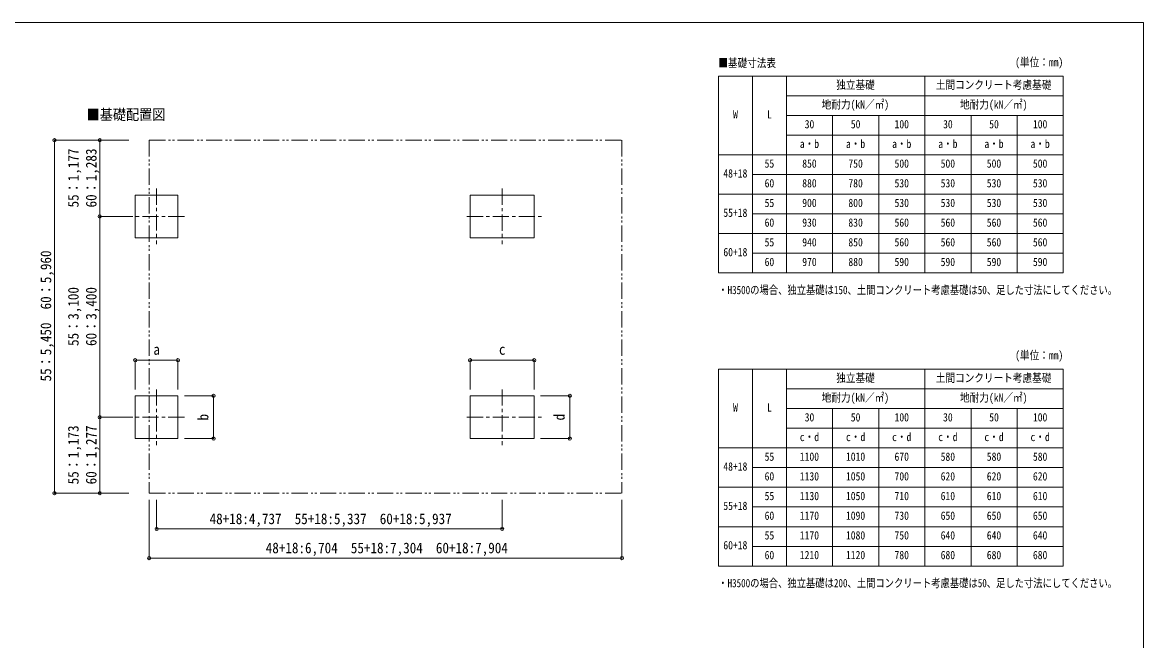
# Model space of a CAD drawing. Units: millimetres at full size, sheet at 1:50; details may follow other scales. Extents: x -14053 to 14053, y -9700 to 9700.
# Drawn here: x -3968 to 13347, y 157 to 9700 of the extents above; entities that cross this region are included whole.
import ezdxf
from ezdxf.enums import TextEntityAlignment as Align

# ---------------------------------------------------------------- set-up
doc = ezdxf.new("R2010")
doc.units = ezdxf.units.MM
doc.header["$LTSCALE"] = 50
doc.header["$PDMODE"] = 32
doc.header["$PDSIZE"] = 50
doc.linetypes.add('CHAIN1', pattern=[8, 5, -1, 1, -1])
doc.linetypes.add('DOUBLE_CHAIN1', pattern=[8.8, 5, -1, 0.6, -0.6, 0.6, -1])
for name, color, linetype, lineweight in [('0-D', 7, 'Continuous', 9), ('1-8', 6, 'Continuous', 9), ('1-A', 4, 'CHAIN1', 9), ('F-0', 7, 'Continuous', 9)]:
    doc.layers.add(name, color=color, linetype=linetype, lineweight=lineweight)
doc.layers.add('1-7', color=7, linetype='Continuous')
doc.styles.add('ＭＳ ゴシック', font='')
doc.styles.get('ＭＳ ゴシック').set_extended_font_data('MS Gothic')

msp = doc.modelspace()

# ---------------------------------------------------------------- linework, layer by layer
at = {"layer": '0-D'}
for p, q in [((6781.59, 8870.43), (12106.59, 8870.43)), ((6781.59, 8870.43), (6781.59, 5832.93)), ((7306.59, 8870.43), (7306.59, 5832.93)), ((7831.59, 8870.43), (7831.59, 5832.93)), ((9969.09, 8870.43), (9969.09, 5832.93)), ((12106.59, 8870.43), (12106.59, 5832.93)), ((7831.59, 8566.68), (12106.59, 8566.68)), ((7831.59, 8262.93), (12106.59, 8262.93)), ((8544.09, 8262.93), (8544.09, 5832.93)), ((9256.59, 8262.93), (9256.59, 5832.93)), ((10681.59, 8262.93), (10681.59, 5832.93)), ((11394.09, 8262.93), (11394.09, 5832.93)), ((7831.59, 7959.18), (12106.59, 7959.18)), ((6781.59, 7655.43), (12106.59, 7655.43)), ((7306.59, 7351.68), (12106.59, 7351.68)), ((6781.59, 7047.93), (12106.59, 7047.93)), ((7306.59, 6744.18), (12106.59, 6744.18)), ((6781.59, 6440.43), (12106.59, 6440.43)), ((7306.59, 6136.68), (12106.59, 6136.68)), ((6781.59, 5832.93), (12106.59, 5832.93)), ((6781.59, 4345.34), (12106.59, 4345.34)), ((6781.59, 4345.34), (6781.59, 1307.84)), ((7306.59, 4345.34), (7306.59, 1307.84)), ((7831.59, 4345.34), (7831.59, 1307.84)), ((9969.09, 4345.34), (9969.09, 1307.84)), ((12106.59, 4345.34), (12106.59, 1307.84)), ((7831.59, 4041.59), (12106.59, 4041.59)), ((7831.59, 3737.84), (12106.59, 3737.84)), ((8544.09, 3737.84), (8544.09, 1307.84)), ((9256.59, 3737.84), (9256.59, 1307.84)), ((10681.59, 3737.84), (10681.59, 1307.84)), ((11394.09, 3737.84), (11394.09, 1307.84)), ((7831.59, 3434.09), (12106.59, 3434.09)), ((6781.59, 3130.34), (12106.59, 3130.34)), ((7306.59, 2826.59), (12106.59, 2826.59)), ((6781.59, 2522.84), (12106.59, 2522.84)), ((7306.59, 2219.09), (12106.59, 2219.09)), ((6781.59, 1915.34), (12106.59, 1915.34)), ((7306.59, 1611.59), (12106.59, 1611.59)), ((6781.59, 1307.84), (12106.59, 1307.84))]:
    msp.add_line(p, q, dxfattribs=at)
at = {"layer": '1-8'}
for p, q in [((-3474.43, 7882.48), (-2324.43, 7882.48)), ((-3474.43, 7882.48), (-3474.43, 2432.45)), ((-2774.43, 6705.45), (-2324.43, 6705.45)), ((-2225.43, 4484.1), (-2225.43, 4034.1)), ((-2225.43, 4484.1), (-1565.43, 4484.1)), ((-1565.43, 4484.1), (-1565.43, 4034.1)), ((2946.07, 4484.1), (2946.07, 4034.1)), ((2946.07, 4484.1), (3936.07, 4484.1)), ((3936.07, 4484.1), (3936.07, 4034.1)), ((-1016.43, 3935.1), (-1466.43, 3935.1)), ((-1016.43, 3935.1), (-1016.43, 3275.05)), ((4485.07, 3935.1), (4035.07, 3935.1)), ((4485.07, 3935.1), (4485.07, 3275.05)), ((-2774.43, 3605.45), (-2324.43, 3605.45)), ((-1016.43, 3275.05), (-1466.43, 3275.05)), ((4485.07, 3275.05), (4035.07, 3275.05)), ((-3474.43, 2432.45), (-2324.43, 2432.45)), ((-2010.93, 1430.35), (-2010.93, 2329.99)), ((-1895.43, 1879.99), (-1895.43, 2329.99)), ((3441.07, 1879.99), (3441.07, 2329.99)), ((5291.07, 1430.35), (5291.07, 2329.99)), ((-1895.43, 1879.99), (3441.07, 1879.99)), ((-2010.93, 1430.35), (5291.07, 1430.35))]:
    msp.add_line(p, q, dxfattribs=at)
msp.add_lwpolyline([(-2774.43, 2432.45), (-2774.43, 3605.45), (-2774.43, 6705.45), (-2774.43, 7882.48)], dxfattribs=at)
for p in [(-3474.43, 7882.48), (-2774.43, 7882.48), (-2774.43, 6705.45), (-2225.43, 4484.1), (-1565.43, 4484.1), (2946.07, 4484.1), (3936.07, 4484.1), (-1016.43, 3935.1), (4485.07, 3935.1), (-2774.43, 3605.45), (-1016.43, 3275.05), (4485.07, 3275.05), (-3474.43, 2432.45), (-2774.43, 2432.45), (-1895.43, 1879.99), (3441.07, 1879.99), (-2010.93, 1430.35), (5291.07, 1430.35)]:
    msp.add_point(p, dxfattribs=at)
at = {"layer": '1-A', "color": 7, "linetype": 'DOUBLE_CHAIN1'}
for p, q in [((-2010.93, 7882.48), (-2010.93, 2432.45)), ((-2010.93, 2432.45), (5291.07, 2432.45))]:
    msp.add_line(p, q, dxfattribs=at)
at = {"layer": '1-A'}
for p, q in [((-1895.43, 7135.5), (-1895.43, 6275.45)), ((3441.07, 7135.1), (3441.07, 6275.05)), ((-1465.43, 6705.45), (-2325.43, 6705.45)), ((2896.07, 6705.05), (4086.07, 6705.05)), ((-1895.43, 4035.5), (-1895.43, 3175.45)), ((3441.07, 4035.1), (3441.07, 3175.05)), ((-1465.43, 3605.45), (-2325.43, 3605.45)), ((2896.07, 3605.05), (4086.07, 3605.05))]:
    msp.add_line(p, q, dxfattribs=at)
at = {"layer": '1-A', "linetype": 'Continuous'}
for p, q in [((2946.07, 6375.05), (2946.07, 7035.1)), ((2946.07, 3275.05), (2946.07, 3935.1))]:
    msp.add_line(p, q, dxfattribs=at)
at = {"layer": '1-A', "color": 7, "linetype": 'DOUBLE_CHAIN1'}
msp.add_lwpolyline([(-2010.93, 7882.48), (5291.07, 7882.48), (5291.07, 2432.45)], dxfattribs=at)
at = {"layer": '1-A', "linetype": 'Continuous'}
for points in [[(-1565.43, 6375.45), (-1565.43, 7035.5), (-2225.43, 7035.5), (-2225.43, 6375.45)], [(-1565.43, 3275.45), (-1565.43, 3935.5), (-2225.43, 3935.5), (-2225.43, 3275.45)]]:
    msp.add_lwpolyline(points, close=True, dxfattribs=at)
for points in [[(2946.07, 7035.1), (3936.07, 7035.1), (3936.07, 6375.05), (2946.07, 6375.05)], [(2946.07, 3935.1), (3936.07, 3935.1), (3936.07, 3275.05), (2946.07, 3275.05)]]:
    msp.add_lwpolyline(points, dxfattribs=at)
at = {"layer": 'F-0', "color": 5, "lineweight": 5}
for p, q in [((-14053.43, 9700), (13346.57, 9700)), ((13346.57, 9700), (13346.57, -9700))]:
    msp.add_line(p, q, dxfattribs=at)

# ---------------------------------------------------------------- texts
at = {"layer": '0-D', "style": 'ＭＳ ゴシック'}
for s, width, p in [('■基礎寸法表', 0.85, (6778.25, 8970.14)), ('(単位：mm)', 0.85, (11363.13, 8983.77)), ('独立基礎', 0.85, (8600.34, 8634.18)), ('土間コンクリート考慮基礎', 0.85, (10137.84, 8634.18)), ('地耐力(kN／㎡)', 0.85, (8375.34, 8330.43)), ('地耐力(kN／㎡)', 0.85, (10512.84, 8330.43)), ('W', 0.85, (7006.59, 8178.55)), ('L', 0.85, (7531.59, 8178.55)), ('30', 0.85, (8112.84, 8026.68)), ('50', 0.85, (8825.34, 8026.68)), ('100', 0.85, (9500.34, 8026.68)), ('30', 0.85, (10250.34, 8026.68)), ('50', 0.85, (10962.84, 8026.68)), ('100', 0.85, (11637.84, 8026.68)), ('a・b', 0.85, (8037.84, 7722.93)), ('a・b', 0.85, (8750.34, 7722.93)), ('a・b', 0.85, (9462.84, 7722.93)), ('a・b', 0.85, (10175.34, 7722.93)), ('a・b', 0.85, (10887.84, 7722.93)), ('a・b', 0.85, (11600.34, 7722.93)), ('55', 0.85, (7494.09, 7419.18)), ('850', 0.85, (8075.34, 7419.18)), ('750', 0.85, (8787.84, 7419.18)), ('500', 0.85, (9500.34, 7419.18)), ('500', 0.85, (10212.84, 7419.18)), ('500', 0.85, (10925.34, 7419.18)), ('500', 0.85, (11637.84, 7419.18)), ('48+18', 0.85, (6856.59, 7267.3)), ('60', 0.85, (7494.09, 7115.43)), ('880', 0.85, (8075.34, 7115.43)), ('780', 0.85, (8787.84, 7115.43)), ('530', 0.85, (9500.34, 7115.43)), ('530', 0.85, (10212.84, 7115.43)), ('530', 0.85, (10925.34, 7115.43)), ('530', 0.85, (11637.84, 7115.43)), ('55', 0.85, (7494.09, 6811.68)), ('900', 0.85, (8075.34, 6811.68)), ('800', 0.85, (8787.84, 6811.68)), ('530', 0.85, (9500.34, 6811.68)), ('530', 0.85, (10212.84, 6811.68)), ('530', 0.85, (10925.34, 6811.68)), ('530', 0.85, (11637.84, 6811.68)), ('55+18', 0.85, (6856.59, 6659.8)), ('60', 0.85, (7494.09, 6507.93)), ('930', 0.85, (8075.34, 6507.93)), ('830', 0.85, (8787.84, 6507.93)), ('560', 0.85, (9500.34, 6507.93)), ('560', 0.85, (10212.84, 6507.93)), ('560', 0.85, (10925.34, 6507.93)), ('560', 0.85, (11637.84, 6507.93)), ('55', 0.85, (7494.09, 6204.18)), ('940', 0.85, (8075.34, 6204.18)), ('850', 0.85, (8787.84, 6204.18)), ('560', 0.85, (9500.34, 6204.18)), ('560', 0.85, (10212.84, 6204.18)), ('560', 0.85, (10925.34, 6204.18)), ('560', 0.85, (11637.84, 6204.18)), ('60+18', 0.85, (6856.59, 6052.3)), ('60', 0.85, (7494.09, 5900.43)), ('970', 0.85, (8075.34, 5900.43)), ('880', 0.85, (8787.84, 5900.43)), ('590', 0.85, (9500.34, 5900.43)), ('590', 0.85, (10212.84, 5900.43)), ('590', 0.85, (10925.34, 5900.43)), ('590', 0.85, (11637.84, 5900.43)), ('・H3500の場合、独立基礎は150、土間コンクリート考慮基礎は50、足した寸法にしてください。', 0.8, (6778.25, 5466.59)), ('(単位：mm)', 0.85, (11363.13, 4458.67)), ('独立基礎', 0.85, (8600.34, 4109.09)), ('土間コンクリート考慮基礎', 0.85, (10137.84, 4109.09)), ('地耐力(kN／㎡)', 0.85, (8375.34, 3805.34)), ('地耐力(kN／㎡)', 0.85, (10512.84, 3805.34)), ('W', 0.85, (7006.59, 3653.46)), ('L', 0.85, (7531.59, 3653.46)), ('30', 0.85, (8112.84, 3501.59)), ('50', 0.85, (8825.34, 3501.59)), ('100', 0.85, (9500.34, 3501.59)), ('30', 0.85, (10250.34, 3501.59)), ('50', 0.85, (10962.84, 3501.59)), ('100', 0.85, (11637.84, 3501.59)), ('c・d', 0.85, (8037.84, 3197.84)), ('c・d', 0.85, (8750.34, 3197.84)), ('c・d', 0.85, (9462.84, 3197.84)), ('c・d', 0.85, (10175.34, 3197.84)), ('c・d', 0.85, (10887.84, 3197.84)), ('c・d', 0.85, (11600.34, 3197.84)), ('55', 0.85, (7494.09, 2894.09)), ('1100', 0.85, (8037.84, 2894.09)), ('1010', 0.85, (8750.34, 2894.09)), ('670', 0.85, (9500.34, 2894.09)), ('580', 0.85, (10212.84, 2894.09)), ('580', 0.85, (10925.34, 2894.09)), ('580', 0.85, (11637.84, 2894.09)), ('48+18', 0.85, (6856.59, 2742.21)), ('60', 0.85, (7494.09, 2590.34)), ('1130', 0.85, (8037.84, 2590.34)), ('1050', 0.85, (8750.34, 2590.34)), ('700', 0.85, (9500.34, 2590.34)), ('620', 0.85, (10212.84, 2590.34)), ('620', 0.85, (10925.34, 2590.34)), ('620', 0.85, (11637.84, 2590.34)), ('55', 0.85, (7494.09, 2286.59)), ('1130', 0.85, (8037.84, 2286.59)), ('1050', 0.85, (8750.34, 2286.59)), ('710', 0.85, (9500.34, 2286.59)), ('610', 0.85, (10212.84, 2286.59)), ('610', 0.85, (10925.34, 2286.59)), ('610', 0.85, (11637.84, 2286.59)), ('55+18', 0.85, (6856.59, 2134.71)), ('60', 0.85, (7494.09, 1982.84)), ('1170', 0.85, (8037.84, 1982.84)), ('1090', 0.85, (8750.34, 1982.84)), ('730', 0.85, (9500.34, 1982.84)), ('650', 0.85, (10212.84, 1982.84)), ('650', 0.85, (10925.34, 1982.84)), ('650', 0.85, (11637.84, 1982.84)), ('55', 0.85, (7494.09, 1679.09)), ('1170', 0.85, (8037.84, 1679.09)), ('1080', 0.85, (8750.34, 1679.09)), ('750', 0.85, (9500.34, 1679.09)), ('640', 0.85, (10212.84, 1679.09)), ('640', 0.85, (10925.34, 1679.09)), ('640', 0.85, (11637.84, 1679.09)), ('60+18', 0.85, (6856.59, 1527.21)), ('60', 0.85, (7494.09, 1375.34)), ('1210', 0.85, (8037.84, 1375.34)), ('1120', 0.85, (8750.34, 1375.34)), ('780', 0.85, (9500.34, 1375.34)), ('680', 0.85, (10212.84, 1375.34)), ('680', 0.85, (10925.34, 1375.34)), ('680', 0.85, (11637.84, 1375.34)), ('・H3500の場合、独立基礎は200、土間コンクリート考慮基礎は50、足した寸法にしてください。', 0.8, (6778.25, 941.49))]:
    msp.add_text(s, height=128.3, dxfattribs=dict(at, width=width)).set_placement(p, align=Align.BOTTOM_LEFT)
at = {"layer": '1-7', "style": 'ＭＳ ゴシック', "width": 0.9}
msp.add_text('■基礎配置図', height=165, dxfattribs=at).set_placement((-2975.97, 8145.24), align=Align.BOTTOM_LEFT)
at = {"layer": '1-8', "color": 7, "style": 'ＭＳ ゴシック', "width": 0.9}
for s, p in [('55：1,177', (-3050.47, 6843.61)), ('60：1,283', (-2774.43, 6843.61)), ('55：5,450\u300060：5,960', (-3474.43, 4157.29)), ('55：3,100', (-3050.47, 4705.1)), ('60：3,400', (-2774.43, 4705.1)), ('b', (-1046.58, 3555.07)), ('d', (4454.92, 3555.07)), ('55：1,173', (-3050.47, 2568.77)), ('60：1,277', (-2774.43, 2568.77))]:
    msp.add_text(s, height=165, rotation=90, dxfattribs=at).set_placement(p, align=Align.BOTTOM_LEFT)
for s, p in [('a', (-1945.43, 4519.92)), ('c', (3391.07, 4519.92)), ('48+18:4,737\u300055+18:5,337\u300060+18:5,937', (-1077.18, 1904.99)), ('48+18:6,704\u300055+18:7,304\u300060+18:7,904', (-209.93, 1455.35))]:
    msp.add_text(s, height=165, dxfattribs=at).set_placement(p, align=Align.BOTTOM_LEFT)

doc.saveas('drawing.dxf')
